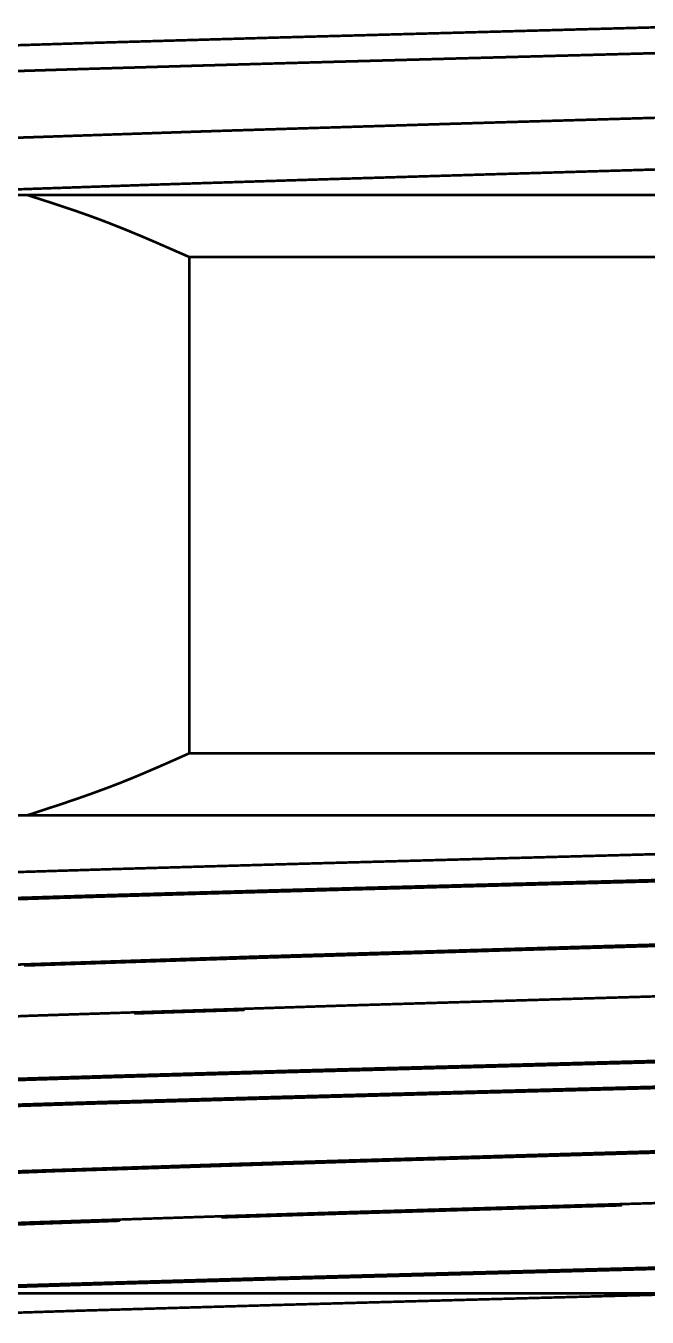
# Model space of a CAD drawing. Header units: inches. Extents: x -6 to 430, y 0 to 90.
# Drawn here: x 19.41 to 22.42, y 55.07 to 61.32 of the extents above; entities that cross this region are included whole.
import ezdxf

# ---------------------------------------------------------------- set-up
doc = ezdxf.new("R2010")
doc.units = ezdxf.units.IN
doc.layers.add('Mechanical 1', color=6, linetype='Continuous')

msp = doc.modelspace()

# ---------------------------------------------------------------- linework, layer by layer
at = {"layer": 'Mechanical 1', "const_width": 0.0127}
for points in [[(20.6459, 61.2625), (22.5, 61.3125)], [(18.9733, 61.2125), (19.7761, 61.2375)], [(19.7761, 61.2375), (20.6459, 61.2625)], [(20.5846, 61.1358), (21.5295, 61.1616)], [(20.9928, 61.1472), (21.7403, 61.1674)], [(21.5295, 61.1616), (22.5, 61.1875)], [(21.7403, 61.1674), (22.5, 61.1876)], [(18.8697, 61.0841), (19.6901, 61.1099)], [(18.9418, 61.0866), (19.5823, 61.1068)], [(19.5823, 61.1068), (20.2696, 61.127)], [(19.6901, 61.1099), (20.5846, 61.1358)], [(20.2696, 61.127), (20.9928, 61.1472)], [(20.2658, 60.8079), (21.5213, 60.8464)], [(20.4116, 60.8125), (21.6465, 60.85)], [(21.5213, 60.8464), (22.8336, 60.8848)], [(21.6465, 60.85), (22.9286, 60.8875)], [(19.1397, 60.7695), (20.2658, 60.8079)], [(19.2919, 60.775), (20.4116, 60.8125)], [(20.8173, 60.5751), (21.6495, 60.6)], [(20.8173, 60.5751), (21.6495, 60.6)], [(21.6495, 60.6), (22.503, 60.625)], [(21.6495, 60.6), (22.503, 60.625)], [(19.295, 60.5251), (20.0259, 60.5501)], [(19.295, 60.5251), (20.0259, 60.5501)], [(20.0259, 60.5501), (20.8173, 60.5751)], [(20.0259, 60.5501), (20.8173, 60.5751)], [(15.3241, 60.5), (29.6759, 60.5)], [(19.4221, 60.5), (19.5016, 60.4745)], [(19.5016, 60.4745), (19.581, 60.4486)], [(19.581, 60.4486), (19.6602, 60.4219)], [(19.8177, 60.3644), (19.8959, 60.3334)], [(19.8959, 60.3334), (19.9739, 60.3011)], [(19.9739, 60.3011), (20.0516, 60.2679)], [(20.0516, 60.2679), (20.2067, 60.2)], [(20.2067, 60.2), (22.5152, 60.2)], [(20.2067, 57.8), (20.2067, 60.2)], [(20.1293, 57.7656), (20.2067, 57.8)], [(20.2067, 57.8), (22.5152, 57.8)], [(19.9741, 57.6983), (20.0518, 57.7316)], [(20.0518, 57.7316), (20.1293, 57.7656)], [(19.6601, 57.5789), (19.7391, 57.6067)], [(19.7391, 57.6067), (19.8178, 57.6357)], [(19.4221, 57.5), (19.5809, 57.5521)], [(19.5809, 57.5521), (19.6601, 57.5789)], [(15.3241, 57.5), (29.6759, 57.5)], [(20.6978, 57.2639), (22.5, 57.3125)], [(20.6978, 57.2639), (22.5, 57.3125)], [(19.062, 57.2154), (19.8491, 57.2397)], [(19.062, 57.2154), (19.8491, 57.2397)], [(19.8491, 57.2397), (20.6978, 57.2639)], [(19.8491, 57.2397), (20.6978, 57.2639)], [(20.6231, 57.1369), (21.5495, 57.1622)], [(20.6459, 57.1375), (21.5614, 57.1625)], [(20.9928, 57.1408), (21.7403, 57.161)], [(21.5495, 57.1622), (22.5, 57.1875)], [(21.5614, 57.1625), (22.5, 57.1875)], [(21.7403, 57.161), (22.5, 57.1812)], [(18.9345, 57.0862), (19.744, 57.1115)], [(18.9418, 57.0802), (19.5823, 57.1004)], [(18.9733, 57.0875), (19.7761, 57.1125)], [(19.5823, 57.1004), (20.2696, 57.1206)], [(19.744, 57.1115), (20.6231, 57.1369)], [(19.7761, 57.1125), (20.6459, 57.1375)], [(20.2696, 57.1206), (20.9928, 57.1408)], [(22.224, 56.867), (23.919, 56.9169)], [(22.3557, 56.8708), (24.0203, 56.9199)], [(20.5198, 56.8096), (21.7388, 56.8464)], [(20.556, 56.8171), (22.224, 56.867)], [(20.7047, 56.8217), (22.3557, 56.8708)], [(21.7388, 56.8464), (22.9984, 56.8832)], [(19.0775, 56.7672), (20.556, 56.8171)], [(19.2237, 56.7725), (20.7047, 56.8217)], [(19.4062, 56.7728), (20.5198, 56.8096)], [(20.9262, 56.5783), (22.6042, 56.6278)], [(20.9697, 56.5796), (22.6365, 56.6288)], [(18.2153, 56.4812), (19.4478, 56.5304)], [(19.3995, 56.5287), (20.9262, 56.5783)], [(19.4478, 56.5304), (20.9697, 56.5796)], [(19.9442, 56.5408), (19.9928, 56.5425)], [(19.9928, 56.5425), (20.0419, 56.5442)], [(20.0419, 56.5442), (20.0921, 56.5458)], [(20.0921, 56.5458), (20.1434, 56.5475)], [(20.1434, 56.5475), (20.1959, 56.5492)], [(20.1959, 56.5492), (20.2494, 56.5509)], [(20.2494, 56.5509), (20.3035, 56.5526)], [(20.3035, 56.5526), (20.3583, 56.5543)], [(20.3583, 56.5543), (20.4686, 56.5576)], [(20.6879, 56.2573), (22.5, 56.3061)], [(20.698, 56.264), (22.5, 56.3125)], [(20.698, 56.264), (22.5, 56.3125)], [(19.045, 56.2084), (19.8351, 56.2329)], [(19.0623, 56.2154), (19.8494, 56.2397)], [(19.0623, 56.2154), (19.8494, 56.2397)], [(19.8351, 56.2329), (20.6879, 56.2573)], [(19.8494, 56.2397), (20.698, 56.264)], [(19.8494, 56.2397), (20.698, 56.264)], [(20.5924, 56.1296), (21.5336, 56.1554)], [(20.6459, 56.1375), (21.5614, 56.1625)], [(20.6459, 56.1375), (21.5614, 56.1625)], [(21.5336, 56.1554), (22.5, 56.1811)], [(21.5614, 56.1625), (22.5, 56.1875)], [(21.5614, 56.1625), (22.5, 56.1875)], [(18.8828, 56.0781), (19.7011, 56.1039)], [(18.9733, 56.0875), (19.7761, 56.1125)], [(18.9733, 56.0875), (19.7761, 56.1125)], [(19.7011, 56.1039), (20.5924, 56.1296)], [(19.7761, 56.1125), (20.6459, 56.1375)], [(19.7761, 56.1125), (20.6459, 56.1375)], [(22.0794, 55.8628), (23.7564, 55.912)], [(22.3015, 55.8692), (23.9576, 55.918)], [(20.4422, 55.8135), (22.0794, 55.8628)], [(20.6637, 55.8204), (22.3015, 55.8692)], [(21.0447, 55.8257), (22.6782, 55.8739)], [(19.0005, 55.7643), (20.4422, 55.8135)], [(19.1976, 55.7716), (20.6637, 55.8204)], [(19.5434, 55.7776), (21.0447, 55.8257)], [(18.3108, 55.7294), (19.5434, 55.7776)], [(20.9666, 55.5795), (22.6339, 55.6287)], [(20.9746, 55.5797), (22.6749, 55.6299)], [(21.5058, 55.5894), (21.7023, 55.5952)], [(21.7023, 55.5952), (21.9, 55.601)], [(21.9, 55.601), (22.2971, 55.6126)], [(18.2132, 55.481), (19.4449, 55.5303)], [(18.6494, 55.4939), (19.8654, 55.538)], [(19.4249, 55.5296), (20.9746, 55.5797)], [(19.4449, 55.5303), (20.9666, 55.5795)], [(20.3657, 55.5546), (20.5527, 55.5604)], [(20.5527, 55.5604), (20.7402, 55.5662)], [(20.7402, 55.5662), (20.9288, 55.572)], [(20.9288, 55.572), (21.3113, 55.5836)], [(21.3113, 55.5836), (21.5058, 55.5894)], [(18.1782, 55.4794), (19.4249, 55.5296)], [(20.6972, 55.2575), (22.5, 55.3061)], [(21.1002, 55.275), (21.562, 55.2875)], [(21.1001, 55.2748), (21.562, 55.2873)], [(21.562, 55.2875), (22.5, 55.3125)], [(21.562, 55.2873), (22.5, 55.3123)], [(19.0611, 55.209), (19.8483, 55.2333)], [(19.3669, 55.2251), (19.7776, 55.2375)], [(19.367, 55.2249), (19.7777, 55.2374)], [(19.7776, 55.2375), (20.2052, 55.25)], [(19.7777, 55.2374), (20.2053, 55.2499)], [(19.8483, 55.2333), (20.6972, 55.2575)], [(20.2052, 55.25), (20.647, 55.2625)], [(20.2053, 55.2499), (20.647, 55.2624)], [(20.647, 55.2624), (21.1001, 55.2748)], [(20.647, 55.2625), (21.1002, 55.275)], [(18.2595, 55.1875), (22.498, 55.1875)], [(21.5336, 55.1554), (22.5, 55.1811)], [(18.8827, 55.0781), (19.701, 55.1039)], [(19.701, 55.1039), (20.5924, 55.1296)], [(20.5924, 55.1296), (21.5336, 55.1554)]]:
    msp.add_lwpolyline(points, dxfattribs=at)
at = {"layer": 'Mechanical 1', "const_width": 0.00635}
for points in [[(19.7729, 61.2375, 1), (19.7792, 61.2375, 1)], [(19.7729, 61.2375, 1), (19.7792, 61.2375, 1)], [(20.6427, 61.2625, 1), (20.6491, 61.2625, 1)], [(20.6427, 61.2625, 1), (20.6491, 61.2625, 1)], [(21.5264, 61.1616, 1), (21.5327, 61.1616, 1)], [(21.5264, 61.1616, 1), (21.5327, 61.1616, 1)], [(21.7371, 61.1674, 1), (21.7435, 61.1674, 1)], [(21.7371, 61.1674, 1), (21.7435, 61.1674, 1)], [(19.5791, 61.1068, 1), (19.5854, 61.1068, 1)], [(19.5791, 61.1068, 1), (19.5854, 61.1068, 1)], [(19.687, 61.1099, 1), (19.6933, 61.1099, 1)], [(19.687, 61.1099, 1), (19.6933, 61.1099, 1)], [(20.2664, 61.127, 1), (20.2728, 61.127, 1)], [(20.2664, 61.127, 1), (20.2728, 61.127, 1)], [(20.5814, 61.1358, 1), (20.5878, 61.1358, 1)], [(20.5814, 61.1358, 1), (20.5878, 61.1358, 1)], [(20.9896, 61.1472, 1), (20.9959, 61.1472, 1)], [(20.9896, 61.1472, 1), (20.9959, 61.1472, 1)], [(21.5181, 60.8464, 1), (21.5244, 60.8464, 1)], [(21.5181, 60.8464, 1), (21.5244, 60.8464, 1)], [(21.6433, 60.85, 1), (21.6497, 60.85, 1)], [(21.6433, 60.85, 1), (21.6497, 60.85, 1)], [(20.2626, 60.8079, 1), (20.269, 60.8079, 1)], [(20.2626, 60.8079, 1), (20.269, 60.8079, 1)], [(20.4084, 60.8125, 1), (20.4148, 60.8125, 1)], [(20.4084, 60.8125, 1), (20.4148, 60.8125, 1)], [(21.6463, 60.6, 1), (21.6527, 60.6, 1)], [(21.6463, 60.6, 1), (21.6527, 60.6, 1)], [(21.6463, 60.6, 1), (21.6527, 60.6, 1)], [(21.6463, 60.6, 1), (21.6527, 60.6, 1)], [(20.0227, 60.5501, 1), (20.029, 60.5501, 1)], [(20.0227, 60.5501, 1), (20.029, 60.5501, 1)], [(20.0227, 60.5501, 1), (20.029, 60.5501, 1)], [(20.0227, 60.5501, 1), (20.029, 60.5501, 1)], [(20.8141, 60.5751, 1), (20.8205, 60.5751, 1)], [(20.8141, 60.5751, 1), (20.8205, 60.5751, 1)], [(20.8141, 60.5751, 1), (20.8205, 60.5751, 1)], [(20.8141, 60.5751, 1), (20.8205, 60.5751, 1)], [(19.419, 60.5, 1), (19.4253, 60.5, 1)], [(19.4984, 60.4745, 1), (19.5048, 60.4745, 1)], [(19.4984, 60.4745, 1), (19.5048, 60.4745, 1)], [(19.5778, 60.4486, 1), (19.5842, 60.4486, 1)], [(19.5778, 60.4486, 1), (19.5842, 60.4486, 1)], [(19.657, 60.4219, 1), (19.6634, 60.4219, 1)], [(19.657, 60.4219, 1), (19.6634, 60.4219, 1)], [(19.8145, 60.3644, 1), (19.8209, 60.3644, 1)], [(19.8145, 60.3644, 1), (19.8209, 60.3644, 1)], [(19.8928, 60.3334, 1), (19.8991, 60.3334, 1)], [(19.8928, 60.3334, 1), (19.8991, 60.3334, 1)], [(19.9707, 60.3011, 1), (19.9771, 60.3011, 1)], [(19.9707, 60.3011, 1), (19.9771, 60.3011, 1)], [(20.0484, 60.2679, 1), (20.0548, 60.2679, 1)], [(20.0484, 60.2679, 1), (20.0548, 60.2679, 1)], [(20.2035, 60.2, 1), (20.2099, 60.2, 1)], [(20.2035, 60.2, 1), (20.2099, 60.2, 1)], [(20.2035, 60.2, 1), (20.2099, 60.2, 1)], [(20.2035, 57.8, 1), (20.2099, 57.8, 1)], [(20.2035, 57.8, 1), (20.2099, 57.8, 1)], [(20.2035, 57.8, 1), (20.2099, 57.8, 1)], [(20.0486, 57.7316, 1), (20.0549, 57.7316, 1)], [(20.0486, 57.7316, 1), (20.0549, 57.7316, 1)], [(20.1261, 57.7656, 1), (20.1325, 57.7656, 1)], [(20.1261, 57.7656, 1), (20.1325, 57.7656, 1)], [(19.9709, 57.6983, 1), (19.9772, 57.6983, 1)], [(19.9709, 57.6983, 1), (19.9772, 57.6983, 1)], [(19.7359, 57.6067, 1), (19.7423, 57.6067, 1)], [(19.7359, 57.6067, 1), (19.7423, 57.6067, 1)], [(19.8146, 57.6357, 1), (19.8209, 57.6357, 1)], [(19.8146, 57.6357, 1), (19.8209, 57.6357, 1)], [(19.5777, 57.5521, 1), (19.5841, 57.5521, 1)], [(19.5777, 57.5521, 1), (19.5841, 57.5521, 1)], [(19.6569, 57.5789, 1), (19.6633, 57.5789, 1)], [(19.6569, 57.5789, 1), (19.6633, 57.5789, 1)], [(19.419, 57.5, 1), (19.4253, 57.5, 1)], [(19.8459, 57.2397, 1), (19.8523, 57.2397, 1)], [(19.8459, 57.2397, 1), (19.8523, 57.2397, 1)], [(19.8459, 57.2397, 1), (19.8523, 57.2397, 1)], [(19.8459, 57.2397, 1), (19.8523, 57.2397, 1)], [(20.6946, 57.2639, 1), (20.7009, 57.2639, 1)], [(20.6946, 57.2639, 1), (20.7009, 57.2639, 1)], [(20.6946, 57.2639, 1), (20.7009, 57.2639, 1)], [(20.6946, 57.2639, 1), (20.7009, 57.2639, 1)], [(21.5464, 57.1622, 1), (21.5527, 57.1622, 1)], [(21.5464, 57.1622, 1), (21.5527, 57.1622, 1)], [(21.5582, 57.1625, 1), (21.5646, 57.1625, 1)], [(21.5582, 57.1625, 1), (21.5646, 57.1625, 1)], [(21.7371, 57.161, 1), (21.7435, 57.161, 1)], [(21.7371, 57.161, 1), (21.7435, 57.161, 1)], [(19.5791, 57.1004, 1), (19.5854, 57.1004, 1)], [(19.5791, 57.1004, 1), (19.5854, 57.1004, 1)], [(19.7408, 57.1115, 1), (19.7472, 57.1115, 1)], [(19.7408, 57.1115, 1), (19.7472, 57.1115, 1)], [(19.7729, 57.1125, 1), (19.7792, 57.1125, 1)], [(19.7729, 57.1125, 1), (19.7792, 57.1125, 1)], [(20.2664, 57.1206, 1), (20.2728, 57.1206, 1)], [(20.2664, 57.1206, 1), (20.2728, 57.1206, 1)], [(20.6199, 57.1369, 1), (20.6262, 57.1369, 1)], [(20.6199, 57.1369, 1), (20.6262, 57.1369, 1)], [(20.6427, 57.1375, 1), (20.6491, 57.1375, 1)], [(20.6427, 57.1375, 1), (20.6491, 57.1375, 1)], [(20.9896, 57.1408, 1), (20.9959, 57.1408, 1)], [(20.9896, 57.1408, 1), (20.9959, 57.1408, 1)], [(21.7356, 56.8464, 1), (21.742, 56.8464, 1)], [(21.7356, 56.8464, 1), (21.742, 56.8464, 1)], [(22.2209, 56.867, 1), (22.2272, 56.867, 1)], [(22.2209, 56.867, 1), (22.2272, 56.867, 1)], [(22.3526, 56.8708, 1), (22.3589, 56.8708, 1)], [(22.3526, 56.8708, 1), (22.3589, 56.8708, 1)], [(20.5167, 56.8096, 1), (20.523, 56.8096, 1)], [(20.5167, 56.8096, 1), (20.523, 56.8096, 1)], [(20.5528, 56.8171, 1), (20.5592, 56.8171, 1)], [(20.5528, 56.8171, 1), (20.5592, 56.8171, 1)], [(20.7015, 56.8217, 1), (20.7079, 56.8217, 1)], [(20.7015, 56.8217, 1), (20.7079, 56.8217, 1)], [(19.4447, 56.5304, 1), (19.451, 56.5304, 1)], [(19.4447, 56.5304, 1), (19.451, 56.5304, 1)], [(19.9411, 56.5408, 1), (19.9474, 56.5408, 1)], [(19.9897, 56.5425, 1), (19.996, 56.5425, 1)], [(19.9897, 56.5425, 1), (19.996, 56.5425, 1)], [(20.0388, 56.5442, 1), (20.0451, 56.5442, 1)], [(20.0388, 56.5442, 1), (20.0451, 56.5442, 1)], [(20.0889, 56.5458, 1), (20.0952, 56.5458, 1)], [(20.0889, 56.5458, 1), (20.0952, 56.5458, 1)], [(20.1403, 56.5475, 1), (20.1466, 56.5475, 1)], [(20.1403, 56.5475, 1), (20.1466, 56.5475, 1)], [(20.1928, 56.5492, 1), (20.1991, 56.5492, 1)], [(20.1928, 56.5492, 1), (20.1991, 56.5492, 1)], [(20.2462, 56.5509, 1), (20.2525, 56.5509, 1)], [(20.2462, 56.5509, 1), (20.2525, 56.5509, 1)], [(20.3004, 56.5526, 1), (20.3067, 56.5526, 1)], [(20.3004, 56.5526, 1), (20.3067, 56.5526, 1)], [(20.3551, 56.5543, 1), (20.3614, 56.5543, 1)], [(20.3551, 56.5543, 1), (20.3614, 56.5543, 1)], [(20.4655, 56.5576, 1), (20.4718, 56.5576, 1)], [(20.923, 56.5783, 1), (20.9293, 56.5783, 1)], [(20.923, 56.5783, 1), (20.9293, 56.5783, 1)], [(20.9665, 56.5796, 1), (20.9728, 56.5796, 1)], [(20.9665, 56.5796, 1), (20.9728, 56.5796, 1)], [(19.8319, 56.2329, 1), (19.8383, 56.2329, 1)], [(19.8319, 56.2329, 1), (19.8383, 56.2329, 1)], [(19.8462, 56.2397, 1), (19.8526, 56.2397, 1)], [(19.8462, 56.2397, 1), (19.8526, 56.2397, 1)], [(19.8462, 56.2397, 1), (19.8526, 56.2397, 1)], [(19.8462, 56.2397, 1), (19.8526, 56.2397, 1)], [(20.6847, 56.2573, 1), (20.691, 56.2573, 1)], [(20.6847, 56.2573, 1), (20.691, 56.2573, 1)], [(20.6948, 56.264, 1), (20.7012, 56.264, 1)], [(20.6948, 56.264, 1), (20.7012, 56.264, 1)], [(20.6948, 56.264, 1), (20.7012, 56.264, 1)], [(20.6948, 56.264, 1), (20.7012, 56.264, 1)], [(21.5304, 56.1554, 1), (21.5368, 56.1554, 1)], [(21.5304, 56.1554, 1), (21.5368, 56.1554, 1)], [(21.5582, 56.1625, 1), (21.5646, 56.1625, 1)], [(21.5582, 56.1625, 1), (21.5646, 56.1625, 1)], [(21.5582, 56.1625, 1), (21.5646, 56.1625, 1)], [(21.5582, 56.1625, 1), (21.5646, 56.1625, 1)], [(19.6979, 56.1039, 1), (19.7042, 56.1039, 1)], [(19.6979, 56.1039, 1), (19.7042, 56.1039, 1)], [(19.7729, 56.1125, 1), (19.7792, 56.1125, 1)], [(19.7729, 56.1125, 1), (19.7792, 56.1125, 1)], [(19.7729, 56.1125, 1), (19.7792, 56.1125, 1)], [(19.7729, 56.1125, 1), (19.7792, 56.1125, 1)], [(20.5892, 56.1296, 1), (20.5956, 56.1296, 1)], [(20.5892, 56.1296, 1), (20.5956, 56.1296, 1)], [(20.6427, 56.1375, 1), (20.6491, 56.1375, 1)], [(20.6427, 56.1375, 1), (20.6491, 56.1375, 1)], [(20.6427, 56.1375, 1), (20.6491, 56.1375, 1)], [(20.6427, 56.1375, 1), (20.6491, 56.1375, 1)], [(22.0762, 55.8628, 1), (22.0825, 55.8628, 1)], [(22.0762, 55.8628, 1), (22.0825, 55.8628, 1)], [(22.2983, 55.8692, 1), (22.3047, 55.8692, 1)], [(22.2983, 55.8692, 1), (22.3047, 55.8692, 1)], [(20.439, 55.8135, 1), (20.4454, 55.8135, 1)], [(20.439, 55.8135, 1), (20.4454, 55.8135, 1)], [(20.6606, 55.8204, 1), (20.6669, 55.8204, 1)], [(20.6606, 55.8204, 1), (20.6669, 55.8204, 1)], [(21.0415, 55.8257, 1), (21.0479, 55.8257, 1)], [(21.0415, 55.8257, 1), (21.0479, 55.8257, 1)], [(19.5402, 55.7776, 1), (19.5465, 55.7776, 1)], [(19.5402, 55.7776, 1), (19.5465, 55.7776, 1)], [(21.6991, 55.5952, 1), (21.7054, 55.5952, 1)], [(21.6991, 55.5952, 1), (21.7054, 55.5952, 1)], [(21.8968, 55.601, 1), (21.9032, 55.601, 1)], [(21.8968, 55.601, 1), (21.9032, 55.601, 1)], [(22.294, 55.6126, 1), (22.3003, 55.6126, 1)], [(19.4418, 55.5303, 1), (19.4481, 55.5303, 1)], [(19.4418, 55.5303, 1), (19.4481, 55.5303, 1)], [(19.8622, 55.538, 1), (19.8685, 55.538, 1)], [(20.3625, 55.5546, 1), (20.3688, 55.5546, 1)], [(20.5495, 55.5604, 1), (20.5559, 55.5604, 1)], [(20.5495, 55.5604, 1), (20.5559, 55.5604, 1)], [(20.7371, 55.5662, 1), (20.7434, 55.5662, 1)], [(20.7371, 55.5662, 1), (20.7434, 55.5662, 1)], [(20.9256, 55.572, 1), (20.932, 55.572, 1)], [(20.9256, 55.572, 1), (20.932, 55.572, 1)], [(20.9634, 55.5795, 1), (20.9698, 55.5795, 1)], [(20.9634, 55.5795, 1), (20.9698, 55.5795, 1)], [(20.9714, 55.5797, 1), (20.9778, 55.5797, 1)], [(20.9714, 55.5797, 1), (20.9778, 55.5797, 1)], [(21.3081, 55.5836, 1), (21.3144, 55.5836, 1)], [(21.3081, 55.5836, 1), (21.3144, 55.5836, 1)], [(21.5027, 55.5894, 1), (21.509, 55.5894, 1)], [(21.5027, 55.5894, 1), (21.509, 55.5894, 1)], [(19.4217, 55.5296, 1), (19.4281, 55.5296, 1)], [(19.4217, 55.5296, 1), (19.4281, 55.5296, 1)], [(21.5588, 55.2875, 1), (21.5651, 55.2875, 1)], [(21.5588, 55.2875, 1), (21.5651, 55.2875, 1)], [(21.5588, 55.2873, 1), (21.5651, 55.2873, 1)], [(21.5588, 55.2873, 1), (21.5651, 55.2873, 1)], [(19.7744, 55.2375, 1), (19.7808, 55.2375, 1)], [(19.7744, 55.2375, 1), (19.7808, 55.2375, 1)], [(19.7746, 55.2374, 1), (19.7809, 55.2374, 1)], [(19.7746, 55.2374, 1), (19.7809, 55.2374, 1)], [(19.8452, 55.2333, 1), (19.8515, 55.2333, 1)], [(19.8452, 55.2333, 1), (19.8515, 55.2333, 1)], [(20.2021, 55.25, 1), (20.2084, 55.25, 1)], [(20.2021, 55.25, 1), (20.2084, 55.25, 1)], [(20.2021, 55.2499, 1), (20.2084, 55.2499, 1)], [(20.2021, 55.2499, 1), (20.2084, 55.2499, 1)], [(20.6438, 55.2624, 1), (20.6501, 55.2624, 1)], [(20.6438, 55.2624, 1), (20.6501, 55.2624, 1)], [(20.6439, 55.2625, 1), (20.6502, 55.2625, 1)], [(20.6439, 55.2625, 1), (20.6502, 55.2625, 1)], [(20.6941, 55.2575, 1), (20.7004, 55.2575, 1)], [(20.6941, 55.2575, 1), (20.7004, 55.2575, 1)], [(21.097, 55.275, 1), (21.1034, 55.275, 1)], [(21.097, 55.275, 1), (21.1034, 55.275, 1)], [(21.0969, 55.2748, 1), (21.1033, 55.2748, 1)], [(21.0969, 55.2748, 1), (21.1033, 55.2748, 1)], [(19.6978, 55.1039, 1), (19.7042, 55.1039, 1)], [(19.6978, 55.1039, 1), (19.7042, 55.1039, 1)], [(20.5892, 55.1296, 1), (20.5956, 55.1296, 1)], [(20.5892, 55.1296, 1), (20.5956, 55.1296, 1)], [(21.5304, 55.1554, 1), (21.5367, 55.1554, 1)], [(21.5304, 55.1554, 1), (21.5367, 55.1554, 1)]]:
    msp.add_lwpolyline(points, format="xyb", close=True, dxfattribs=at)
at = {"layer": 'Mechanical 1', "const_width": 0.0127}
for points in [[(19.6602, 60.4219, -0.009575), (19.8177, 60.3644)], [(19.9741, 57.6983, -0.009219), (19.8178, 57.6357)]]:
    msp.add_lwpolyline(points, format="xyb", dxfattribs=at)

doc.saveas('drawing.dxf')
